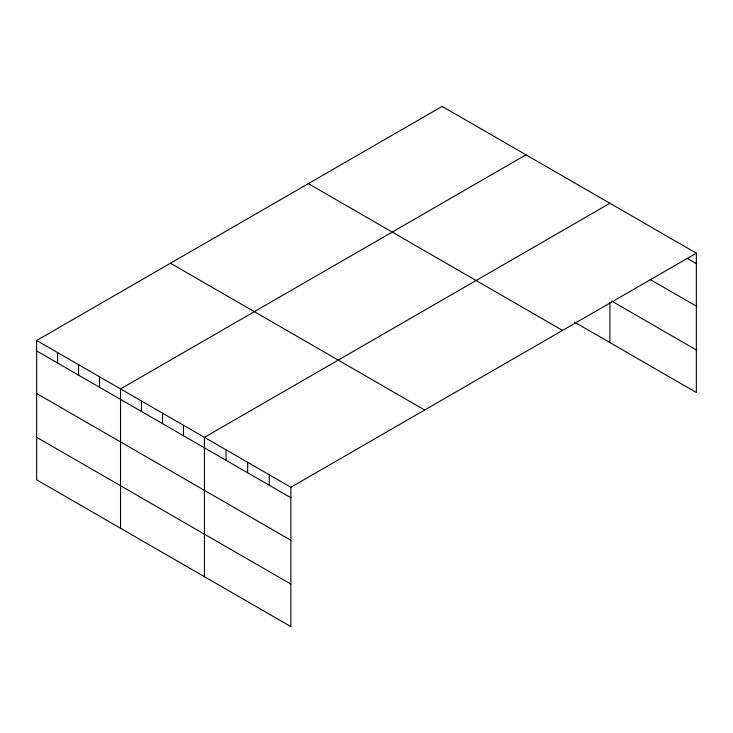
<?xml version="1.0" encoding="UTF-8"?>
<svg xmlns="http://www.w3.org/2000/svg" width="733" height="733" viewBox="0 0 733 733"><rect width="100%" height="100%" fill="white"/><g stroke="black" fill="none" stroke-linecap="round" stroke-linejoin="round"><path stroke-width="1.1" d="M696.35 253.169L290.873 487.262L290.873 626.605L36.65 479.831L36.65 340.497L442.127 106.395L696.35 253.169L696.35 392.503L574.645 322.236M526.019 154.828L120.542 388.93L120.542 528.273M609.911 203.261L204.434 437.363L204.434 576.706M687.508 258.529L696.35 263.633M650.189 279.511L696.35 306.165M611.881 301.208L696.35 349.98M308.318 183.644L562.541 330.418M170.459 263.239L424.682 410.013M36.65 340.497L290.873 487.262M36.65 350.96L290.873 497.734M36.65 393.484L290.873 540.258M36.65 437.308L290.873 584.082M609.911 302.317L609.911 342.604M269.268 474.792L269.268 485.255M247.653 462.312L247.653 472.776M226.048 449.842L226.048 460.306M183.461 425.25L183.461 435.723M162.488 413.146L162.488 423.61M141.515 401.033L141.515 411.506M99.569 376.817L99.569 387.281M78.596 364.713L78.596 375.177M57.623 352.6L57.623 363.064"/></g></svg>
